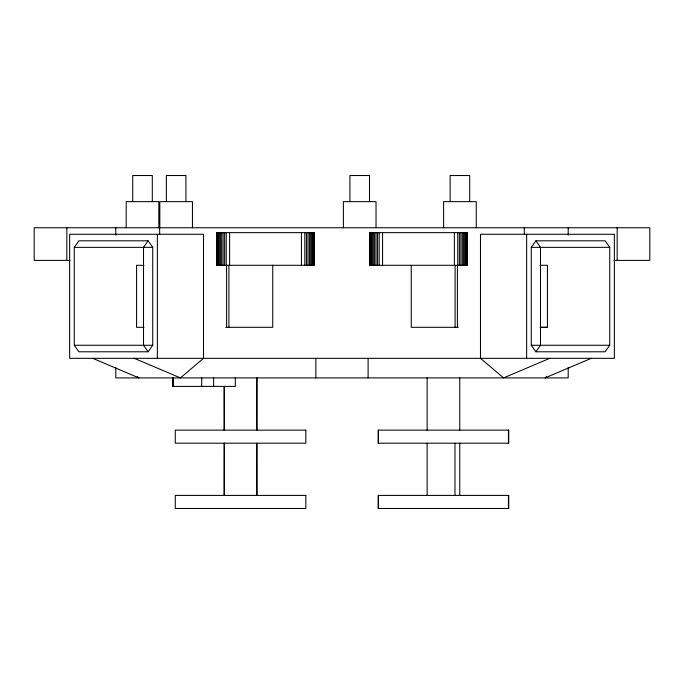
<?xml version="1.0" encoding="UTF-8"?>
<svg xmlns="http://www.w3.org/2000/svg" width="684" height="684" viewBox="0 0 684 684"><rect width="100%" height="100%" fill="white"/><g stroke="black" fill="none" stroke-linecap="round" stroke-linejoin="round"><path stroke-width="1.03" d="M74.257 247.343L78.874 240.811L148.12 240.811L152.737 247.343L152.737 345.266L148.12 351.79L78.874 351.79L74.257 345.266L74.257 247.343L152.737 247.343M148.12 240.811L143.503 247.343L143.503 345.266L148.12 351.79M531.263 247.343L535.88 240.811L605.126 240.811L609.743 247.343L609.743 345.266L605.126 351.79L535.88 351.79L531.263 345.266L531.263 247.343L609.743 247.343M535.88 351.79L540.497 345.266L540.497 247.343L535.88 240.811M546.704 376.559L545.114 377.91L591.275 358.322M549.731 358.322L503.569 377.91L480.484 358.322L480.484 234.279L614.36 234.279L614.36 358.322L69.64 358.322L69.64 234.279L203.516 234.279L203.516 358.322L180.431 377.91L134.269 358.322M70.033 260.399L34.2 260.399L34.2 227.755L649.8 227.755L649.8 260.399L613.967 260.399M143.999 265.289L136.578 265.289L136.578 327.311L143.999 327.311M540.001 265.289L547.422 265.289L547.422 327.328L540.078 327.328L547.311 327.32M225.754 327.311L272.754 327.311L272.754 265.289M458.246 327.311L411.246 327.311L411.246 265.289M74.257 345.266L152.737 345.266M531.263 345.266L609.743 345.266M92.725 358.322L138.886 377.91L137.296 376.559M617.156 227.755L617.156 260.399M568.199 227.755L568.199 235.125M568.199 367.599L568.199 377.91L115.801 377.91L115.801 367.599M526.646 234.279L526.646 358.322M524.337 227.755L524.337 234.279M508.426 430.133L508.426 443.189M508.426 495.413L508.426 508.477M476.244 227.755L476.244 201.643L443.6 201.643L443.6 227.755M469.711 201.643L469.711 175.523L450.132 175.523L450.132 201.643M466.984 232.654L466.984 265.289M466.437 232.654L466.437 265.289M465.684 232.654L465.684 265.289M464.735 232.654L464.735 265.289M463.607 232.654L463.607 265.289M462.324 232.654L462.324 265.289M460.905 232.654L460.905 265.289M459.768 377.91L459.768 430.133M459.768 443.189L459.768 495.413M459.374 232.654L459.374 265.289M457.75 232.654L457.75 265.289M457.408 265.289L457.408 327.311M455.099 265.289L455.099 327.311M454.988 443.189L454.988 495.413M454.373 232.654L454.373 265.289M427.132 377.91L427.132 430.133M427.132 443.189L427.132 495.413M382.561 232.654L382.561 265.289M379.184 232.654L379.184 265.289M378.474 430.133L378.474 443.189M378.474 495.413L378.474 508.477M377.568 232.654L377.568 265.289M376.029 227.755L376.029 201.643L343.394 201.643L343.394 227.755M376.038 232.654L376.038 265.289M374.61 232.654L374.61 265.289M373.327 232.654L373.327 265.289M372.207 232.654L372.207 265.289M371.258 232.654L371.258 265.289M370.497 232.654L370.497 265.289M369.95 232.654L369.95 265.289M369.505 201.643L369.505 175.523L349.917 175.523L349.917 201.643M368.112 358.322L368.112 377.91M315.888 358.322L315.888 377.91M314.05 232.654L314.05 265.289M313.503 232.654L313.503 265.289M312.742 232.654L312.742 265.289M311.793 232.654L311.793 265.289M310.673 232.654L310.673 265.289M309.39 232.654L309.39 265.289M307.962 232.654L307.962 265.289M306.432 232.654L306.432 265.289M304.816 232.654L304.816 265.289M301.439 232.654L301.439 265.289M235.313 377.91L235.313 386.392L172.821 386.392L172.821 377.91M229.627 232.654L229.627 265.289M228.901 265.289L228.901 327.311M226.592 265.289L226.592 327.311M226.25 232.654L226.25 265.289M224.626 232.654L224.626 265.289M223.095 232.654L223.095 265.289M221.676 232.654L221.676 265.289M220.393 232.654L220.393 265.289M219.265 232.654L219.265 265.289M218.316 232.654L218.316 265.289M217.563 232.654L217.563 265.289M217.016 232.654L217.016 265.289M213.613 377.91L213.613 386.392M201.72 377.91L201.72 386.392M192.452 227.755L192.452 201.643L159.817 201.643L159.817 227.755M185.928 201.643L185.928 175.523L166.34 175.523L166.34 201.643M173.069 377.91L173.001 386.392M159.663 227.755L159.663 234.279M158.833 227.755L158.833 201.643L126.189 201.643L126.189 227.755M157.354 234.279L157.354 358.322M152.31 201.643L152.31 175.523L132.722 175.523L132.722 201.643M115.801 227.755L115.801 235.125M66.844 227.755L66.844 260.399M224.267 443.189L224.232 495.413L224.241 443.189M256.868 377.91L256.833 430.133L256.859 377.91M314.495 232.654L216.572 232.654L216.572 265.289L314.495 265.289L314.495 232.654M467.429 232.654L369.505 232.654L369.505 265.289L467.429 265.289L467.429 232.654M305.833 430.133L175.266 430.133L175.266 443.189L305.833 443.189L305.833 430.133M508.734 430.133L378.166 430.133L378.166 443.189L508.734 443.189L508.734 430.133M305.833 495.413L175.266 495.413L175.266 508.477L305.833 508.477L305.833 495.413M508.734 495.413L378.166 495.413L378.166 508.477L508.734 508.477L508.734 495.413M256.868 495.413L256.833 443.189L256.859 495.413M224.267 430.133L224.232 386.434L224.241 430.133M173.283 386.392L173.283 377.91L173.214 386.392"/></g></svg>
